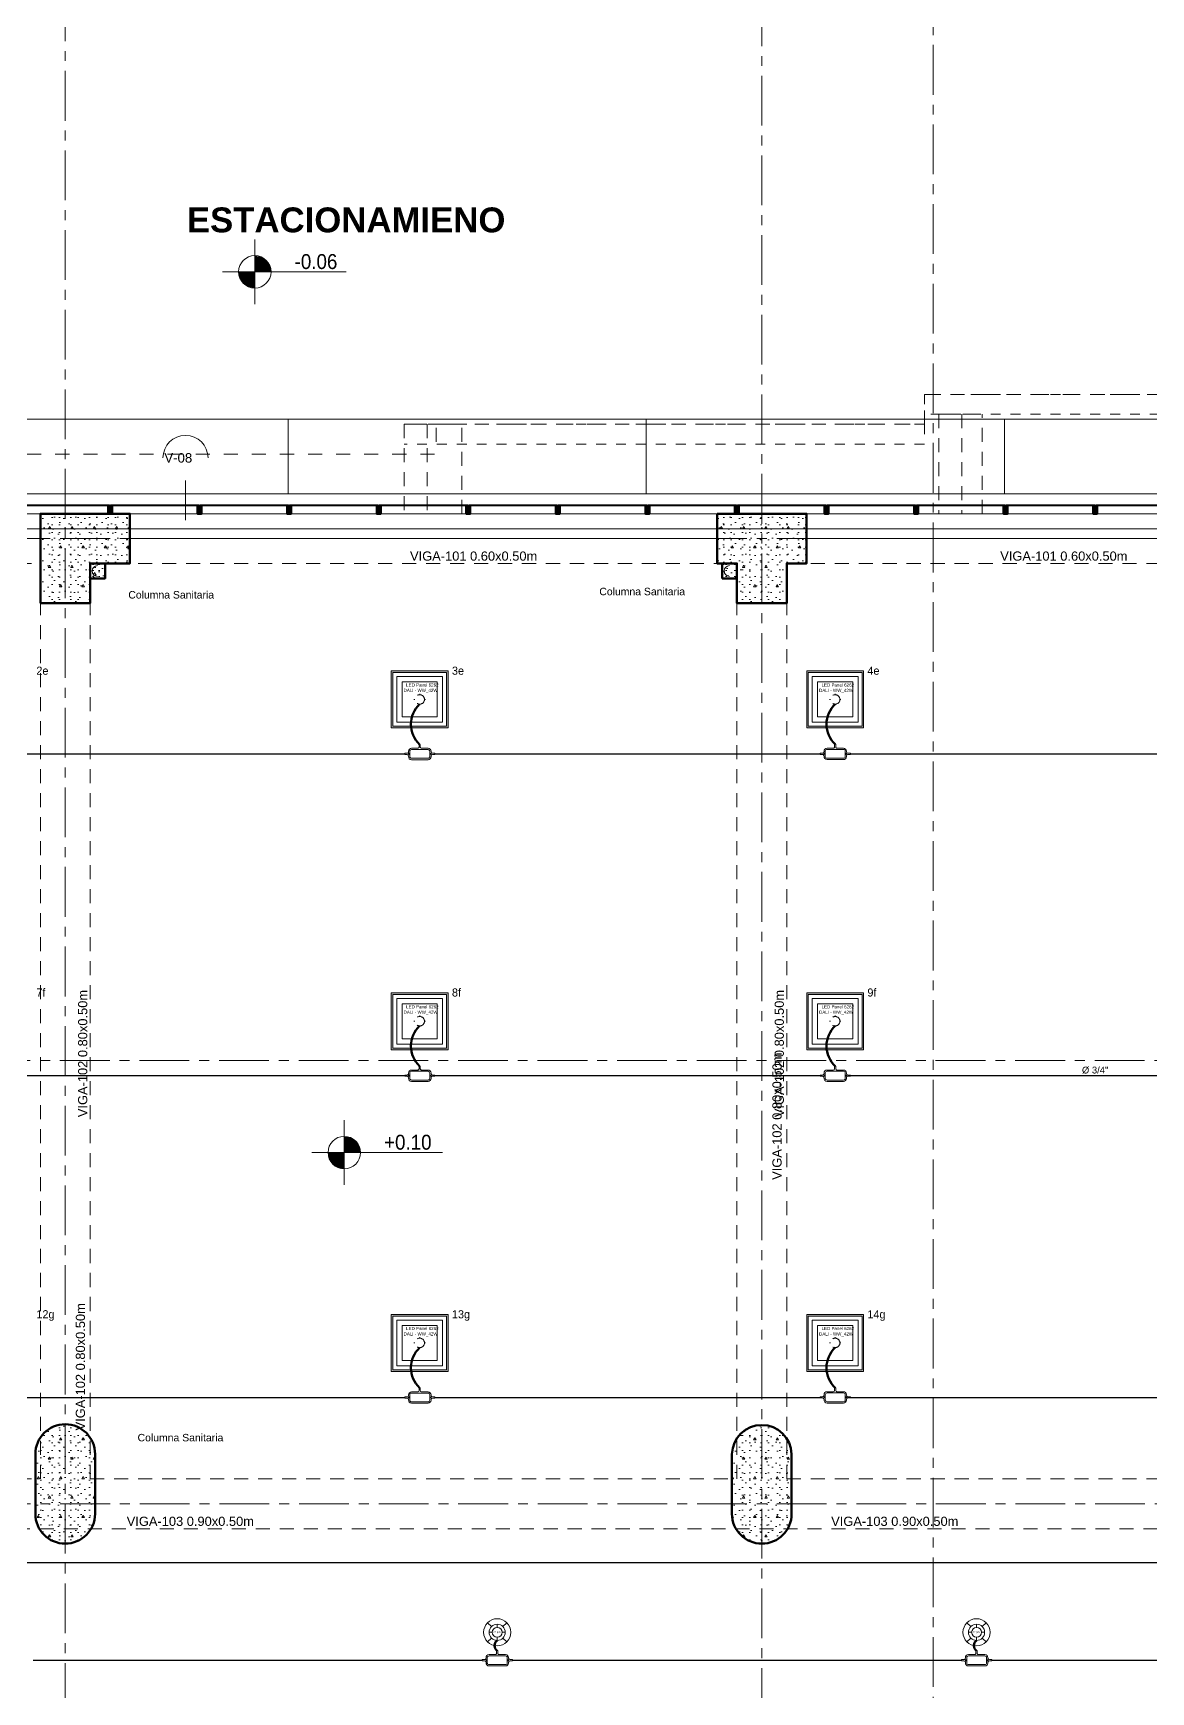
# Model space of a CAD drawing. Header units: inches. Extents: x -38 to 5698, y -33 to 92.
# Drawn here: x 30 to 41.23, y 28.06 to 44.73 of the extents above; entities that cross this region are included whole.
import ezdxf
from ezdxf.lldxf.tags import DXFTag

# ---------------------------------------------------------------- set-up
doc = ezdxf.new("R2010")
doc.units = ezdxf.units.IN
doc.header["$MEASUREMENT"] = 0
doc.set_wipeout_variables(frame=1)
for name, pattern in [('CONTINUA', [0]), ('DASHED', [0.75, 0.5, -0.25]), ('Hidden Line', [0.195611, 0.141111, -0.0545]), ('HIDDEN2', [0.1875, 0.125, -0.0625]), ('Línea Oculta', [0.195611, 0.141111, -0.0545]), ('Punto & Raya', [0.65, 0.5, -0.075, 0, -0.075]), ('Rayas', [0.282222, 0.141111, -0.141111]), ('super', [0.125, 0.075, -0.05]), ('Wipeout_Contour', [1, 0, -1])]:
    doc.linetypes.add(name, pattern=pattern)
for name, color, linetype, lineweight in [('00_IE_Luminarias', 6, 'Continuous', 30), ('01 IE LUM LED EMP DN570B', 3, 'Continuous', 13), ('ALUMBRADO_CONDUIT', 30, 'CONDUIT1', 30), ('Bancas', 1, 'Continuous', 13), ('CABLEADO EXT.', 3, 'PVCSUBT', 30), ('Luminaria', 9, 'Continuous', 9), ('Luminarias', 5, 'Continuous', 20), ('Simb_Alumbrado', 140, 'CONTINUA', 30)]:
    doc.layers.add(name, color=color, linetype=linetype, lineweight=lineweight)
for name, color, linetype in [('02 _ ARQ _ ALB _ Ejes Generales', 7, 'Continuous'), ('02 _ ARQ _ ZON _ Espacio.3D', 7, 'Continuous'), ('08 _ STR _ EXT _ 06 Columnas', 7, 'Continuous'), ('08 _ STR _ EXT _ 06 Elementos de Fachada', 7, 'Continuous'), ('08 _ STR _ EXT _ 07 Losa Aligerada', 7, 'Continuous'), ('08 _ STR _ EXT _ 08 Placas Inclinadas', 7, 'Continuous'), ('08 _ STR _ EXT _ 09 Vigas', 7, 'Continuous'), ('08 _ STR _ EXT _ Estacionamiento-Pavimento', 7, 'Continuous'), ('1TEXT', 8, 'Continuous'), ('ESQUEMAS', 7, 'Continuous'), ('Estructura - 03 LOSA', 7, 'Continuous'), ('Estructura - 04 MURO', 7, 'Continuous'), ('Estructura - Carga', 7, 'Continuous'), ('Marcador - Secciones', 251, 'Continuous'), ('MEP - HVAC', 7, 'Continuous'), ('Notas - Etiquetas', 251, 'Continuous'), ('Notas - Textos', 7, 'Continuous')]:
    doc.layers.add(name, color=color, linetype=linetype)
doc.styles.add('Arial', font='arial.ttf')
doc.styles.add('Estilo_Generado_1', font='swisseb.ttf')
doc.styles.add('Estilo_Generado_4', font='swisse.ttf')
doc.styles.add('{18b73a54-fa43-428c-adcb-c1c7bbdf2c84}', font='Simplex.shx')
tags = doc.linetypes.add('CONDUIT1', pattern='A,1,-0.19772,["con",{18b73a54-fa43-428c-adcb-c1c7bbdf2c84},S=0.2,R=0,X=0,Y=-0.065594],-0.593642', length=1.791362).pattern_tags.tags
tags[6] = DXFTag(74, 10)
tags = doc.linetypes.add('PVCSUBT', pattern='A,0.6,-0.3,0.6,-0.075691,["PVC",Standard,S=0.2,R=0,X=0,Y=-0.093724],-0.621005', length=2.196696).pattern_tags.tags
tags[10] = DXFTag(74, 10)
pattern_1 = [(0, (0, 0), (0, 0.3897114), [0.024375, -0.200625]), (0, (0.1125, 0.19486), (0, 0.3897114), [0.024375, -0.200625]), (60, (0, 0), (-0.3375, 0.1948557), [0.024375, -0.200625]), (60, (0.225, 0), (-0.3375, 0.1948557), [0.024375, -0.200625]), (120, (0.02437, 0), (0.3375, 0.1948557), [0.024375, -0.200625]), (120, (0.24938, 0), (0.3375, 0.1948557), [0.024375, -0.200625]), (0, (0, 0.0375), (0, 0.075), [0, -0.075, 0, -0.1125]), (45, (0.0375, 0.0375), (-0.05303301, 0.05303301), [0, -0.05625, 0, -0.09375])]
pattern_2 = [(0, (0, 0), (0, 0.3117692), [0.03, -0.15]), (0, (0.09, 0.1559), (0, 0.3117692), [0.03, -0.15]), (60, (0, 0), (-0.27, 0.1558846), [0.03, -0.15]), (60, (0.18, 0), (-0.27, 0.1558846), [0.03, -0.15]), (120, (0.03, 0), (0.27, 0.1558846), [0.03, -0.15]), (120, (0.21, 0), (0.27, 0.1558846), [0.03, -0.15]), (0, (0, 0.03), (0, 0.06), [0, -0.06, 0, -0.09]), (45, (0.03, 0.03), (-0.04242641, 0.04242641), [0, -0.045, 0, -0.075])]

# ---------------------------------------------------------------- blocks, each defined once
blk = doc.blocks.new('*U268')
at = {"layer": 'Luminarias', "linetype": 'DASHED', "lineweight": 0, "ltscale": 0.05}
blk.add_lwpolyline([(0, -0.005), (0, 0.005)], dxfattribs=at)
blk = doc.blocks.new('*U269')
at = {"color": 0, "linetype": 'ByBlock', "lineweight": -2, "transparency": 16777216}
for p, rotation in [((-0.055, 0), 90), ((0.055, 0), 270), ((0, -0.055), 180)]:
    blk.add_blockref('*U268', p, dxfattribs=dict(at, rotation=rotation))
blk.add_blockref('*U268', (0, 0.055), dxfattribs=at)
blk = doc.blocks.new('PANEL CUADRAD 60X60 AD')
at = {"layer": 'Luminarias'}
h = blk.add_hatch(dxfattribs=at)
h.set_pattern_fill('DOTS', color=6, scale=0.0015)
h.set_pattern_definition([(0, (-2127.458864, -786.8599919), (0.001190625, 0.00238125), [0, -0.00238125])])
h.paths.add_polyline_path([(-0.3, 0.3), (-0.3, -0.3), (0.3, -0.3), (0.3, 0.3)])
h.paths.add_polyline_path([(0.283, 0.283), (0.283, -0.283), (-0.283, -0.283), (-0.283, 0.283)], flags=16)
h.paths.add_polyline_path([(0.241, 0.241), (0.241, -0.241), (-0.241, -0.241), (-0.241, 0.241)], flags=0)
h.paths.add_polyline_path([(0.185, 0.185), (0.185, -0.185), (-0.185, -0.185), (-0.185, 0.185)], flags=0)
h.paths.add_polyline_path([(0.05, 0, -1), (-0.05, 0, -1)], flags=0)
h.paths.add_polyline_path([(-0.181, 0.059), (0.212, 0.059), (0.212, 0.186), (-0.181, 0.186)], flags=8)
at = {"layer": 'Luminarias', "color": 6, "lineweight": 0}
for points in [[(-0.3, 0.3), (0.3, 0.3), (0.3, -0.3), (-0.3, -0.3)], [(-0.283, -0.283), (0.283, -0.283), (0.283, 0.283), (-0.283, 0.283)], [(-0.241, -0.241), (0.241, -0.241), (0.241, 0.241), (-0.241, 0.241)], [(-0.185, -0.185), (0.185, -0.185), (0.185, 0.185), (-0.185, 0.185)]]:
    blk.add_lwpolyline(points, close=True, dxfattribs=at)
at = {"layer": 'Luminarias', "color": 6}
blk.add_lwpolyline([(-0.3, 0.3), (0.3, 0.3), (0.3, -0.3), (-0.3, -0.3)], close=True, dxfattribs=at)
at = {"layer": 'Luminarias', "color": 6, "linetype": 'DASHED', "lineweight": 0, "ltscale": 0.01}
blk.add_circle((0, 0), 0.05, dxfattribs=at)
at = {"color": 6}
blk.add_blockref('*U269', (0, 0), dxfattribs=at)
at = {"layer": 'Luminarias', "color": 6, "insert": (-0.169, 0.169), "char_height": 0.034, "width": 0.45681, "attachment_point": 1}
blk.add_mtext('  LED Panel 6262 DALI - WW_42W {\\Ftxt|c0;\\C4;\\P} ', dxfattribs=at)
blk = doc.blocks.new('LUMINARIA 2')
at = {"layer": '01 IE LUM LED EMP DN570B'}
for p, q in [((-0.094, 0.094), (-0.159, 0.158)), ((0.094, 0.094), (0.159, 0.158)), ((-0.094, -0.094), (-0.159, -0.158)), ((0.094, -0.094), (0.159, -0.158))]:
    blk.add_line(p, q, dxfattribs=at)
at = {"layer": '01 IE LUM LED EMP DN570B', "ltscale": 0.4}
for p, q in [((-0.081, 0), (-0.133, 0)), ((0, 0.081), (0, 0.133)), ((0.081, 0), (0.133, 0)), ((0, -0.081), (0, -0.133))]:
    blk.add_line(p, q, dxfattribs=at)
at = {"layer": '01 IE LUM LED EMP DN570B'}
for radius in [0.224, 0.133]:
    blk.add_circle((0, 0), radius, dxfattribs=at)
at = {"layer": '01 IE LUM LED EMP DN570B', "ltscale": 0.4}
blk.add_circle((0, 0), 0.0813, dxfattribs=at)
at = {"layer": '01 IE LUM LED EMP DN570B', "color": 8, "linetype": 'ByBlock', "lineweight": 80, "insert": (-0.065, 0.016), "char_height": 0.03, "width": 0.17858, "attachment_point": 1}
blk.add_mtext('{\\C3;22.5W}', dxfattribs=at)
blk = doc.blocks.new('oval t')
at = {"layer": 'Simb_Alumbrado', "lineweight": 13}
blk.add_lwpolyline([(0.014, 0.01, -0.414214), (0.004, 0.02), (0.004, 0.042), (-0.006, 0.042), (-0.006, 0.02, -0.414214), (-0.016, 0.01), (-0.066, 0.01, 0.414214), (-0.09, -0.014), (-0.09, -0.018, -0.414214), (-0.102, -0.03), (-0.121, -0.03), (-0.121, -0.04), (-0.102, -0.04, -0.451917), (-0.09, -0.054, 0.451917), (-0.066, -0.081), (0.066, -0.081, 0.414214), (0.09, -0.057), (0.09, -0.051, -0.398753), (0.102, -0.04), (0.121, -0.04), (0.121, -0.03), (0.102, -0.03, -0.368669), (0.09, -0.018), (0.09, -0.014, 0.414214), (0.066, 0.01), (0.014, 0.01)], format="xyb", dxfattribs=at)
blk.add_lwpolyline([(-0.066, 0), (0.066, 0, -0.414214), (0.08, -0.014), (0.08, -0.057, -0.414214), (0.066, -0.07), (-0.066, -0.07, -0.414214), (-0.08, -0.057), (-0.08, -0.014, -0.414214)], format="xyb", close=True, dxfattribs=at)
for points in [[(-0.091, -0.035), (-0.083, -0.035)], [(-0.087, -0.031), (-0.087, -0.039)], [(0.084, -0.035), (0.092, -0.035)], [(0.088, -0.031), (0.088, -0.039)]]:
    blk.add_lwpolyline(points, dxfattribs=at)
for centre in [(-0.087, -0.035), (0.088, -0.035)]:
    blk.add_circle(centre, 0.00419, dxfattribs=at)

msp = doc.modelspace()

# ---------------------------------------------------------------- hatches: boundary and pattern name
at = {"linetype": 'Continuous', "lineweight": 13, "true_color": 0x636466}
for points in [[(32.225, 42.331), (32.387, 42.331), (32.375, 42.393), (32.34, 42.446), (32.287, 42.481), (32.225, 42.493)], [(32.225, 42.331), (32.062, 42.331), (32.075, 42.269), (32.11, 42.216), (32.163, 42.181), (32.225, 42.168)], [(33.124, 33.48), (33.286, 33.48), (33.274, 33.543), (33.239, 33.595), (33.186, 33.631), (33.124, 33.643)], [(33.124, 33.48), (32.961, 33.48), (32.973, 33.418), (33.009, 33.366), (33.061, 33.33), (33.124, 33.318)]]:
    msp.add_hatch(color=251, dxfattribs=at).paths.add_polyline_path(points)
at = {"layer": '08 _ STR _ EXT _ 06 Columnas', "linetype": 'Continuous', "lineweight": 9}
h = msp.add_hatch(dxfattribs=at)
h.set_pattern_fill('HORMIGÓN_EN_MASA_0002', style=0, pattern_type=2)
h.set_pattern_definition(pattern_1)
h.paths.add_polyline_path([(30.02, 30.45), (30.02, 29.85, 0.414213), (30.32, 29.55, 0.414214), (30.62, 29.85), (30.62, 30.45, 0.414214), (30.32, 30.75, 0.414214)])
h = msp.add_hatch(dxfattribs=at)
h.set_pattern_fill('HORMIGÓN_EN_MASA_0002', style=0, pattern_type=2)
h.set_pattern_definition(pattern_1)
h.paths.add_polyline_path([(37.02, 30.45), (37.02, 29.85, 0.414213), (37.32, 29.55, 0.414214), (37.62, 29.85), (37.62, 30.45, 0.414214), (37.32, 30.75, 0.414214)])
at = {"layer": 'Estructura - 03 LOSA', "linetype": 'Continuous', "lineweight": 13}
h = msp.add_hatch(dxfattribs=at)
h.set_pattern_fill('CEMENTO_PULIDO_Y_BRUÑADO_FA', color=251, style=0, pattern_type=2)
h.set_pattern_definition([(360, (3.7574, 18.3027), (0, 2.53199), []), (90, (3.7574, 18.3027), (-3.6, 0), [])])
h.paths.add_polyline_path([(2.17, 26.05), (8.821, 26.05), (8.822, 29.453), (8.822, 30.7), (8.25, 30.7), (8.25, 33.82), (9.07, 33.82), (9.07, 39.9), (23.57, 39.9), (51.57, 39.9), (51.57, 23.382), (52.92, 23.382), (52.92, 40.85), (9.07, 40.85), (2.17, 40.85)])
at = {"layer": 'Estructura - Carga', "linetype": 'Continuous', "lineweight": 13}
h = msp.add_hatch(dxfattribs=at)
h.set_pattern_fill('HORMIGÓN_ARMADO_0002', color=251, style=0, pattern_type=2)
h.set_pattern_definition(pattern_2)
h.paths.add_polyline_path([(30.57, 39.25), (30.72, 39.25), (30.72, 39.4), (30.57, 39.4)])
h = msp.add_hatch(dxfattribs=at)
h.set_pattern_fill('HORMIGÓN_ARMADO_0002', color=251, style=0, pattern_type=2)
h.set_pattern_definition(pattern_2)
h.paths.add_polyline_path([(36.92, 39.25), (37.07, 39.25), (37.07, 39.4), (36.92, 39.4)])

# ---------------------------------------------------------------- linework, layer by layer
at = {"color": 251, "linetype": 'Continuous', "lineweight": 13, "true_color": 0x636466}
for p, q in [((32.225, 42.006), (32.225, 42.656)), ((31.9, 42.331), (33.142, 42.331)), ((33.124, 33.155), (33.124, 33.805)), ((32.799, 33.48), (34.11, 33.48))]:
    msp.add_line(p, q, dxfattribs=at)
at = {"color": 144, "linetype": 'Continuous', "lineweight": 13}
msp.add_lwpolyline([(30.02, 29.85, 1), (30.62, 29.85), (30.62, 30.45, 1), (30.02, 30.45)], format="xyb", close=True, dxfattribs=at)
at = {"color": 251, "linetype": 'Continuous', "lineweight": 13, "true_color": 0x636466}
for centre in [(32.225, 42.331), (33.124, 33.48)]:
    msp.add_circle(centre, 0.163, dxfattribs=at)
at = {"layer": '02 _ ARQ _ ALB _ Ejes Generales', "color": 251, "linetype": 'Punto & Raya', "lineweight": 13}
msp.add_line((55.57, 29.95), (4.845, 29.95), dxfattribs=at)
at = {"layer": '02 _ ARQ _ ZON _ Espacio.3D', "color": 254, "linetype": 'Continuous', "lineweight": 0, "flags": 128}
msp.add_lwpolyline([(43.67, 39.65), (37.77, 39.65), (37.77, 39.4), (37.57, 39.4), (37.57, 39), (37.07, 39), (37.07, 39.4), (36.87, 39.4), (36.87, 39.65), (30.97, 39.65), (30.97, 39.4), (30.57, 39.4), (30.57, 39), (30.07, 39), (30.07, 39.65), (23.57, 39.65), (23.57, 39), (23.444, 39), (23.444, 30.8), (23.57, 30.8), (23.57, 30.2), (23.97, 30.2), (23.97, 29.7), (9.07, 29.7)], dxfattribs=at)
at = {"layer": '08 _ STR _ EXT _ 06 Columnas', "color": 7, "linetype": 'Continuous', "lineweight": 60, "flags": 128}
for points in [[(30.02, 30.45), (30.02, 29.85, 1), (30.62, 29.85), (30.62, 30.45, 1), (30.02, 30.45, 0.414214)], [(37.02, 30.45), (37.02, 29.85, 1), (37.62, 29.85), (37.62, 30.45, 0.973334), (37.02, 30.45, 0.414214)]]:
    msp.add_lwpolyline(points, format="xyb", dxfattribs=at)
at = {"layer": '08 _ STR _ EXT _ 07 Losa Aligerada', "color": 254, "linetype": 'Rayas', "lineweight": 18, "flags": 128}
msp.add_lwpolyline([(8.17, 27.939), (7.67, 27.939), (7.67, 5.8), (25.235, 5.8), (25.235, 7.2), (30.431, 7.2), (30.431, 6), (37.07, 6), (37.07, 3.375), (44.57, 3.375), (44.57, 6.05), (52.32, 6.05), (52.32, 15), (51.57, 15), (51.57, 18.1), (51.57, 18.1), (51.57, 20.35), (46.67, 20.35), (46.67, 22.35), (46.67, 22.6), (46.67, 24.5), (46.67, 24.75), (46.67, 26.75), (51.57, 26.75), (51.57, 29.7), (51.57, 29.7), (51.57, 35.2), (52.52, 35.2), (52.52, 41.1), (38.955, 41.1), (38.955, 40.8), (34.048, 40.8), (34.048, 40.5), (23.37, 40.5), (23.37, 43.874), (16.27, 43.874), (16.27, 39.9), (11.12, 39.9), (11.12, 40.95), (8.02, 40.95), (8.02, 37.7), (9.07, 37.7), (9.07, 33.9), (8.17, 33.9)], close=True, dxfattribs=at)
at = {"layer": '08 _ STR _ EXT _ 07 Losa Aligerada', "color": 254, "linetype": 'Continuous', "lineweight": 18, "flags": 128}
msp.add_lwpolyline([(51.57, 39.9), (9.07, 39.9), (9.07, 33.82), (8.25, 33.82), (8.25, 30.7), (9.07, 30.7), (9.07, 17.4)], dxfattribs=at)
at = {"layer": '08 _ STR _ EXT _ 08 Placas Inclinadas', "color": 251, "linetype": 'Línea Oculta', "lineweight": 13, "flags": 128}
for points in [[(39.1, 40.9), (39.533, 40.9)], [(33.727, 40.8), (34.305, 40.8)]]:
    msp.add_lwpolyline(points, dxfattribs=at)
at = {"layer": '08 _ STR _ EXT _ 09 Vigas', "color": 251, "linetype": 'super', "lineweight": 13}
for p, q in [((52.52, 41.1), (38.955, 41.1)), ((38.955, 41.1), (38.955, 40.9)), ((52.32, 40.9), (38.955, 40.9)), ((38.955, 40.8), (33.727, 40.8)), ((33.727, 40.8), (33.727, 40.6)), ((38.955, 40.8), (38.955, 40.6)), ((38.955, 40.6), (33.727, 40.6))]:
    msp.add_line(p, q, dxfattribs=at)
at = {"layer": '08 _ STR _ EXT _ 09 Vigas', "color": 251, "linetype": 'Hidden Line', "lineweight": 13}
for p, q in [((23.57, 39.4), (30.07, 39.4)), ((30.07, 30.2), (30.07, 39.4)), ((30.57, 39.4), (37.07, 39.4)), ((30.57, 30.2), (30.57, 39.4)), ((37.07, 30.2), (37.07, 39.4)), ((37.57, 39.4), (44.07, 39.4)), ((37.57, 30.2), (37.57, 39.4)), ((23.57, 30.2), (30.07, 30.2)), ((30.57, 30.2), (37.07, 30.2)), ((37.57, 30.2), (44.07, 30.2)), ((9.57, 29.7), (51.07, 29.7))]:
    msp.add_line(p, q, dxfattribs=at)
at = {"layer": '08 _ STR _ EXT _ Estacionamiento-Pavimento', "color": 7, "linetype": 'Continuous', "lineweight": 18, "flags": 128}
msp.add_lwpolyline([(9.07, 40.85), (52.92, 40.85), (52.92, 1.5), (69.77, 1.5), (69.77, 46.784), (56.22, 46.937), (56.22, 50.85), (9.07, 50.85)], close=True, dxfattribs=at)
at = {"layer": 'ALUMBRADO_CONDUIT', "color": 30, "lineweight": 30, "ltscale": 0.4, "true_color": 0xf26722}
for p, q in [((29.86, 37.486), (33.731, 37.486)), ((34.035, 37.486), (37.906, 37.486)), ((38.211, 37.487), (42.082, 37.487)), ((29.86, 34.253), (33.731, 34.253)), ((34.035, 34.253), (37.906, 34.253)), ((38.211, 34.253), (42.082, 34.253)), ((29.86, 31.019), (33.731, 31.019)), ((34.035, 31.019), (37.906, 31.019)), ((38.211, 31.02), (42.082, 31.02))]:
    msp.add_line(p, q, dxfattribs=at)
for points in [[(24.1, 29.36), (42.707, 29.36)], [(29.998, 28.378), (34.51, 28.378)], [(34.814, 28.378), (39.327, 28.378)], [(39.631, 28.378), (43.862, 28.378)]]:
    msp.add_lwpolyline(points, dxfattribs=at)
at = {"layer": 'CABLEADO EXT.', "color": 3, "lineweight": 80}
for centre, radius, start, end in [((34.071, 37.784), 0.277, 133.1507, 226.8493), ((38.247, 37.785), 0.277, 133.1507, 226.8493), ((34.071, 34.551), 0.277, 133.1507, 226.8493), ((38.247, 34.551), 0.277, 133.1507, 226.8493), ((34.071, 31.317), 0.277, 133.1507, 226.8493), ((38.247, 31.318), 0.277, 133.1507, 226.8493), ((34.699, 28.526), 0.0641, 126.0183, 233.9817), ((39.516, 28.526), 0.0641, 126.0183, 233.9817)]:
    msp.add_arc(centre, radius, start, end, dxfattribs=at)
at = {"layer": 'Estructura - 03 LOSA', "color": 7, "linetype": 'Continuous', "lineweight": 18, "flags": 128}
msp.add_lwpolyline([(52.92, 40.85), (2.17, 40.85)], dxfattribs=at)
at = {"layer": 'Estructura - Carga', "color": 7, "linetype": 'Continuous', "lineweight": 80, "flags": 128}
for points in [[(30.57, 39.25), (30.72, 39.25), (30.72, 39.4), (30.57, 39.4)], [(36.92, 39.25), (37.07, 39.25), (37.07, 39.4), (36.92, 39.4)]]:
    msp.add_lwpolyline(points, close=True, dxfattribs=at)
at = {"layer": 'Marcador - Secciones', "color": 251, "linetype": 'Punto & Raya', "lineweight": 13}
msp.add_line((4.667, 34.407), (55.94, 34.407), dxfattribs=at)
at = {"layer": 'MEP - HVAC', "color": 7, "linetype": 'Continuous', "lineweight": 13, "flags": 128}
for points in [[(30.645, 39.379, 1), (30.645, 39.271)], [(36.995, 39.379, 1), (36.995, 39.271, 1)]]:
    msp.add_lwpolyline(points, format="xyb", dxfattribs=at)
at = {"layer": 'Notas - Etiquetas', "color": 144, "linetype": 'Continuous', "lineweight": 13, "flags": 128}
msp.add_lwpolyline([(31.755, 40.461, 1), (31.302, 40.461, 1)], format="xyb", dxfattribs=at)

# ---------------------------------------------------------------- block references
at = {"layer": '01 IE LUM LED EMP DN570B', "xscale": 0.6105334384153049, "yscale": 0.6105334384153049, "zscale": 0.6105334384153049}
for p in [(34.661, 28.659), (39.478, 28.659)]:
    msp.add_blockref('LUMINARIA 2', p, dxfattribs=at)
at = {"layer": 'Bancas', "color": 252, "true_color": 0x939598, "xscale": 1.253906979044094, "yscale": 1.253906979044094, "zscale": 1.253906979044094}
for p in [(33.883, 37.53), (38.058, 37.531), (33.883, 34.297), (38.058, 34.297), (33.883, 31.063), (38.058, 31.064), (34.662, 28.422), (39.479, 28.422)]:
    msp.add_blockref('oval t', p, dxfattribs=at)
at = {"layer": 'Luminaria', "xscale": 0.9538673662839494, "yscale": 0.9538673662839494, "zscale": 0.9538673662839494}
for p in [(33.882, 38.034), (38.057, 38.034), (33.882, 34.8), (38.057, 34.8), (33.882, 31.567), (38.057, 31.567)]:
    msp.add_blockref('PANEL CUADRAD 60X60 AD', p, dxfattribs=at)

# ---------------------------------------------------------------- texts
at = {"color": 251, "lineweight": 13, "true_color": 0x636466, "char_height": 0.15, "attachment_point": 7, "style": 'Estilo_Generado_4'}
for s, insert in [('\\A1;{\\W0.900000x;\\pql;\\fSwis721 Ex BT|b0|i0|c0|p34;-0.06}', (32.625, 42.357)), ('\\A1;{\\W0.900000x;\\pql;\\fSwis721 Ex BT|b0|i0|c0|p34;+0.10}', (33.524, 33.507))]:
    msp.add_mtext(s, dxfattribs=dict(at, insert=insert))
at = {"layer": '00_IE_Luminarias', "color": 6, "linetype": 'HIDDEN2'}
for s, p in [('2e', (30.03, 38.282, -7756.38)), ('3e', (34.206, 38.282, -7756.38)), ('4e', (38.381, 38.282, -7756.38)), ('7f', (30.03, 35.048, -7756.38)), ('8f', (34.206, 35.048, -7756.38)), ('9f', (38.381, 35.048, -7756.38)), ('12g', (30.03, 31.814, -7756.38)), ('13g', (34.206, 31.814, -7756.38)), ('14g', (38.381, 31.814, -7756.38))]:
    msp.add_text(s, height=0.0817, dxfattribs=at).set_placement(p)
at = {"layer": '1TEXT', "color": 50, "linetype": 'Continuous', "style": 'Arial'}
msp.add_text('%%C 3/4"', height=0.0679, rotation=0, dxfattribs=at).set_placement((40.537, 34.275))
at = {"layer": 'Notas - Etiquetas', "color": 8, "lineweight": 35, "insert": (31.316, 40.509), "char_height": 0.095, "attachment_point": 1, "style": 'Estilo_Generado_4'}
msp.add_mtext('\\A1;{\\pqj;\\pt0,46;\\fSwis721 Ex BT|b0|i0|c0|p34;V-08\\fSwis721 Ex BT|b0|i0|c0|p34;\\A1{\\H.66x;\\S^  ;}\\fSwis721 Ex BT|b0|i0|c0|p34;\\fSwis721 Ex BT|b0|i0|c0|p34;\\A1{\\H.66x;\\S^  ;}\\fSwis721 Ex BT|b0|i0|c0|p34; \\fSwis721 Ex BT|b0|i0|c0|p34;\\fSwis721 Ex BT|b0|i0|c0|p34;\\fSwis721 Ex BT|b0|i0|c0|p34;\\fSwis721 Ex BT|b0|i0|c0|p34;\\fSwis721 Ex BT|b0|i0|c0|p34;\\fSwis721 Ex BT|b0|i0|c0|p34;\\fSwis721 Ex BT|b0|i0|c0|p34;\\fSwis721 Ex BT|b0|i0|c0|p34;\\fSwis721 Ex BT|b0|i0|c0|p34;\\fSwis721 Ex BT|b0|i0|c0|p34;\\fSwis721 Ex BT|b0|i0|c0|p34;\\fSwis721 Ex BT|b0|i0|c0|p34;\\fSwis721 Ex BT|b0|i0|c0|p34;\\fSwis721 Ex BT|b0|i0|c0|p34;\\fSwis721 Ex BT|b0|i0|c0|p34;\\fSwis721 Ex BT|b0|i0|c0|p34;\\fSwis721 Ex BT|b0|i0|c0|p34;\\fSwis721 Ex BT|b0|i0|c0|p34;\\fSwis721 Ex BT|b0|i0|c0|p34;\\fSwis721 Ex BT|b0|i0|c0|p34;\\fSwis721 Ex BT|b0|i0|c0|p34;\\fSwis721 Ex BT|b0|i0|c0|p34;\\fSwis721 Ex BT|b0|i0|c0|p34;\\fSwis721 Ex BT|b0|i0|c0|p34;\\fSwis721 Ex BT|b0|i0|c0|p34;\\fSwis721 Ex BT|b0|i0|c0|p34;\\fSwis721 Ex BT|b0|i0|c0|p34;\\fSwis721 Ex BT|b0|i0|c0|p34;\\fSwis721 Ex BT|b0|i0|c0|p34;\\fSwis721 Ex BT|b0|i0|c0|p34;\\fSwis721 Ex BT|b0|i0|c0|p34;\\fSwis721 Ex BT|b0|i0|c0|p34;\\fSwis721 Ex BT|b0|i0|c0|p34;\\fSwis721 Ex BT|b0|i0|c0|p34;\\fSwis721 Ex BT|b0|i0|c0|p34;\\fSwis721 Ex BT|b0|i0|c0|p34;\\fSwis721 Ex BT|b0|i0|c0|p34;\\fSwis721 Ex BT|b0|i0|c0|p34;\\fSwis721 Ex BT|b0|i0|c0|p34;\\fSwis721 Ex BT|b0|i0|c0|p34;\\fSwis721 Ex BT|b0|i0|c0|p34;\\fSwis721 Ex BT|b0|i0|c0|p34;\\fSwis721 Ex BT|b0|i0|c0|p34;}', dxfattribs=at)
at = {"layer": 'Notas - Etiquetas', "color": 8, "linetype": 'Continuous', "lineweight": 13, "char_height": 0.0925, "attachment_point": 7, "style": 'Estilo_Generado_4'}
for s, insert in [('\\A1;{\\pql;\\fSwis721 Ex BT|b0|i0|c0|p34;VIGA-101\\fSwis721 Ex BT|b0|i0|c0|p34; \\fSwis721 Ex BT|b0|i0|c0|p34;0.60\\fSwis721 Ex BT|b0|i0|c0|p34;x\\fSwis721 Ex BT|b0|i0|c0|p34;0.50\\fSwis721 Ex BT|b0|i0|c0|p34;m}', (33.785, 39.427)), ('\\A1;{\\pql;\\fSwis721 Ex BT|b0|i0|c0|p34;VIGA-101\\fSwis721 Ex BT|b0|i0|c0|p34; \\fSwis721 Ex BT|b0|i0|c0|p34;0.60\\fSwis721 Ex BT|b0|i0|c0|p34;x\\fSwis721 Ex BT|b0|i0|c0|p34;0.50\\fSwis721 Ex BT|b0|i0|c0|p34;m}', (39.716, 39.427)), ('\\A1;{\\pql;\\fSwis721 Ex BT|b0|i0|c0|p34;VIGA-103\\fSwis721 Ex BT|b0|i0|c0|p34; \\fSwis721 Ex BT|b0|i0|c0|p34;0.90\\fSwis721 Ex BT|b0|i0|c0|p34;x\\fSwis721 Ex BT|b0|i0|c0|p34;0.50\\fSwis721 Ex BT|b0|i0|c0|p34;m}', (30.938, 29.727)), ('\\A1;{\\pql;\\fSwis721 Ex BT|b0|i0|c0|p34;VIGA-103\\fSwis721 Ex BT|b0|i0|c0|p34; \\fSwis721 Ex BT|b0|i0|c0|p34;0.90\\fSwis721 Ex BT|b0|i0|c0|p34;x\\fSwis721 Ex BT|b0|i0|c0|p34;0.50\\fSwis721 Ex BT|b0|i0|c0|p34;m}', (38.017, 29.727))]:
    msp.add_mtext(s, dxfattribs=dict(at, insert=insert))
at = {"layer": 'Notas - Etiquetas', "color": 8, "linetype": 'Continuous', "lineweight": 35, "char_height": 0.075, "attachment_point": 4, "style": 'Estilo_Generado_4'}
for insert in [(30.954, 39.085), (35.687, 39.118), (31.047, 30.615)]:
    msp.add_mtext('\\A1;{\\pql;\\fSwis721 Ex BT|b0|i0|c0|p34;Columna Sanitaria}', dxfattribs=dict(at, insert=insert))
at = {"layer": 'Notas - Etiquetas', "color": 8, "linetype": 'Continuous', "lineweight": 13, "char_height": 0.0925, "attachment_point": 7, "rotation": 90, "style": 'Estilo_Generado_4'}
for insert in [(30.543, 33.836), (37.543, 33.836), (37.52, 33.206), (30.52, 30.688)]:
    msp.add_mtext('\\A1;{\\pql;\\fSwis721 Ex BT|b0|i0|c0|p34;VIGA-102\\fSwis721 Ex BT|b0|i0|c0|p34; \\fSwis721 Ex BT|b0|i0|c0|p34;0.80\\fSwis721 Ex BT|b0|i0|c0|p34;x\\fSwis721 Ex BT|b0|i0|c0|p34;0.50\\fSwis721 Ex BT|b0|i0|c0|p34;m}', dxfattribs=dict(at, insert=insert))
at = {"layer": 'Notas - Textos', "color": 251, "linetype": 'Continuous', "lineweight": 13, "insert": (33.143, 42.978), "char_height": 0.25, "attachment_point": 2, "style": 'Estilo_Generado_1'}
msp.add_mtext('\\A1;{\\pqc;\\fSwis721 Ex BT|b1|i0|c0|p34;ESTACIONAMIENO}', dxfattribs=at)

# ---------------------------------------------------------------- next in the draw order: wipeouts: each hides what was drawn before it
at = {"color": 254, "linetype": 'Wipeout_Contour', "lineweight": 0, "ltscale": 745.804662}
msp.add_wipeout([(23.57, 40.1), (23.57, 39.65), (30.07, 39.65), (30.07, 39.9), (30.97, 39.9), (30.97, 39.65), (36.87, 39.65), (36.87, 39.9), (37.77, 39.9), (37.77, 39.65), (43.67, 39.65), (43.67, 39.9), (43.781, 39.9), (43.87, 40.1)], dxfattribs=at).dxf.layer = '08 _ STR _ EXT _ 06 Elementos de Fachada'

# ---------------------------------------------------------------- next in the draw order: linework, layer by layer
at = {"color": 251, "linetype": 'Línea Oculta', "lineweight": 13, "flags": 128}
for points in [[(29.875, 39.99), (30.765, 39.99)], [(30.775, 39.99), (31.665, 39.99)], [(31.675, 39.99), (32.565, 39.99)], [(32.575, 39.99), (33.465, 39.99)], [(33.475, 39.99), (34.365, 39.99)], [(34.375, 39.99), (35.265, 39.99)], [(35.275, 39.99), (36.165, 39.99)], [(36.175, 39.99), (37.065, 39.99)], [(37.075, 39.99), (37.965, 39.99)], [(37.975, 39.99), (38.865, 39.99)], [(38.875, 39.99), (39.765, 39.99)], [(39.775, 39.99), (40.665, 39.99)], [(40.675, 39.99), (41.565, 39.99)]]:
    msp.add_lwpolyline(points, dxfattribs=at)
at = {"layer": '08 _ STR _ EXT _ 06 Elementos de Fachada', "color": 7, "linetype": 'Continuous', "lineweight": 13, "flags": 128}
for points in [[(43.87, 40.1), (23.57, 40.1)], [(23.57, 39.65), (30.07, 39.65)], [(30.97, 39.65), (36.87, 39.65)], [(37.77, 39.65), (43.67, 39.65)]]:
    msp.add_lwpolyline(points, dxfattribs=at)

# ---------------------------------------------------------------- next in the draw order: wipeouts: each hides what was drawn before it
at = {"color": 254, "linetype": 'Wipeout_Contour', "lineweight": 0, "ltscale": 628.945722}
msp.add_wipeout([(23.57, 39.65), (30.07, 39.65), (30.07, 39.9), (30.97, 39.9), (30.97, 39.65), (36.87, 39.65), (36.87, 39.9), (37.77, 39.9), (37.77, 39.65), (43.67, 39.65), (43.67, 39.9), (23.57, 39.9)], dxfattribs=at).dxf.layer = 'Estructura - 04 MURO'

# ---------------------------------------------------------------- next in the draw order: hatches: boundary and pattern name
at = {"linetype": 'Continuous', "lineweight": 13, "true_color": 0x636466}
for points in [[(30.79, 39.98), (30.75, 39.98), (30.75, 39.9), (30.79, 39.9)], [(31.69, 39.98), (31.65, 39.98), (31.65, 39.9), (31.69, 39.9)], [(32.59, 39.98), (32.55, 39.98), (32.55, 39.9), (32.59, 39.9)], [(33.49, 39.98), (33.45, 39.98), (33.45, 39.9), (33.49, 39.9)], [(34.39, 39.98), (34.35, 39.98), (34.35, 39.9), (34.39, 39.9)], [(35.29, 39.98), (35.25, 39.98), (35.25, 39.9), (35.29, 39.9)], [(36.19, 39.98), (36.15, 39.98), (36.15, 39.9), (36.19, 39.9)], [(37.09, 39.98), (37.05, 39.98), (37.05, 39.9), (37.09, 39.9)], [(37.99, 39.98), (37.95, 39.98), (37.95, 39.9), (37.99, 39.9)], [(38.89, 39.98), (38.85, 39.98), (38.85, 39.9), (38.89, 39.9)], [(39.79, 39.98), (39.75, 39.98), (39.75, 39.9), (39.79, 39.9)], [(40.69, 39.98), (40.65, 39.98), (40.65, 39.9), (40.69, 39.9)]]:
    msp.add_hatch(color=251, dxfattribs=at).paths.add_polyline_path(points)
at = {"layer": '08 _ STR _ EXT _ 06 Columnas', "linetype": 'Continuous', "lineweight": 9}
h = msp.add_hatch(dxfattribs=at)
h.set_pattern_fill('HORMIGÓN_EN_MASA_0002', style=0, pattern_type=2)
h.set_pattern_definition(pattern_1)
h.paths.add_polyline_path([(30.07, 39), (30.57, 39), (30.57, 39.4), (30.97, 39.4), (30.97, 39.9), (30.07, 39.9)])
h = msp.add_hatch(dxfattribs=at)
h.set_pattern_fill('HORMIGÓN_EN_MASA_0002', style=0, pattern_type=2)
h.set_pattern_definition(pattern_1)
h.paths.add_polyline_path([(36.87, 39.9), (36.87, 39.4), (37.07, 39.4), (37.07, 39), (37.57, 39), (37.57, 39.4), (37.77, 39.4), (37.77, 39.9)])

# ---------------------------------------------------------------- next in the draw order: linework, layer by layer
at = {"color": 251, "linetype": 'Línea Oculta', "lineweight": 13, "flags": 128}
for points in [[(23.55, 39.98), (43.69, 39.98)], [(23.55, 39.9), (43.69, 39.9)], [(30.765, 39.99), (30.765, 39.98)], [(30.775, 39.99), (30.775, 39.98)], [(31.665, 39.99), (31.665, 39.98)], [(31.675, 39.99), (31.675, 39.98)], [(32.565, 39.99), (32.565, 39.98)], [(32.575, 39.99), (32.575, 39.98)], [(33.465, 39.99), (33.465, 39.98)], [(33.475, 39.99), (33.475, 39.98)], [(34.365, 39.99), (34.365, 39.98)], [(34.375, 39.99), (34.375, 39.98)], [(35.265, 39.99), (35.265, 39.98)], [(35.275, 39.99), (35.275, 39.98)], [(36.165, 39.99), (36.165, 39.98)], [(36.175, 39.99), (36.175, 39.98)], [(37.065, 39.99), (37.065, 39.98)], [(37.075, 39.99), (37.075, 39.98)], [(37.965, 39.99), (37.965, 39.98)], [(37.975, 39.99), (37.975, 39.98)], [(38.865, 39.99), (38.865, 39.98)], [(38.875, 39.99), (38.875, 39.98)], [(39.765, 39.99), (39.765, 39.98)], [(39.775, 39.99), (39.775, 39.98)], [(40.665, 39.99), (40.665, 39.98)], [(40.675, 39.99), (40.675, 39.98)]]:
    msp.add_lwpolyline(points, dxfattribs=at)
at = {"color": 7, "linetype": 'Continuous', "lineweight": 13, "flags": 128}
for points in [[(29.875, 39.99), (29.875, 39.98), (30.765, 39.98), (30.765, 39.99)], [(30.775, 39.99), (30.775, 39.98), (31.665, 39.98), (31.665, 39.99)], [(31.675, 39.99), (31.675, 39.98), (32.565, 39.98), (32.565, 39.99)], [(32.575, 39.99), (32.575, 39.98), (33.465, 39.98), (33.465, 39.99)], [(33.475, 39.99), (33.475, 39.98), (34.365, 39.98), (34.365, 39.99)], [(34.375, 39.99), (34.375, 39.98), (35.265, 39.98), (35.265, 39.99)], [(35.275, 39.99), (35.275, 39.98), (36.165, 39.98), (36.165, 39.99)], [(36.175, 39.99), (36.175, 39.98), (37.065, 39.98), (37.065, 39.99)], [(37.075, 39.99), (37.075, 39.98), (37.965, 39.98), (37.965, 39.99)], [(37.975, 39.99), (37.975, 39.98), (38.865, 39.98), (38.865, 39.99)], [(38.875, 39.99), (38.875, 39.98), (39.765, 39.98), (39.765, 39.99)], [(39.775, 39.99), (39.775, 39.98), (40.665, 39.98), (40.665, 39.99)], [(40.675, 39.99), (40.675, 39.98), (41.565, 39.98), (41.565, 39.99)]]:
    msp.add_lwpolyline(points, close=True, dxfattribs=at)
at = {"color": 7, "linetype": 'Continuous', "lineweight": 60, "flags": 128}
for points in [[(30.79, 39.98), (30.75, 39.98), (30.75, 39.9), (30.79, 39.9)], [(31.69, 39.98), (31.65, 39.98), (31.65, 39.9), (31.69, 39.9)], [(32.59, 39.98), (32.55, 39.98), (32.55, 39.9), (32.59, 39.9)], [(33.49, 39.98), (33.45, 39.98), (33.45, 39.9), (33.49, 39.9)], [(34.39, 39.98), (34.35, 39.98), (34.35, 39.9), (34.39, 39.9)], [(35.29, 39.98), (35.25, 39.98), (35.25, 39.9), (35.29, 39.9)], [(36.19, 39.98), (36.15, 39.98), (36.15, 39.9), (36.19, 39.9)], [(37.09, 39.98), (37.05, 39.98), (37.05, 39.9), (37.09, 39.9)], [(37.99, 39.98), (37.95, 39.98), (37.95, 39.9), (37.99, 39.9)], [(38.89, 39.98), (38.85, 39.98), (38.85, 39.9), (38.89, 39.9)], [(39.79, 39.98), (39.75, 39.98), (39.75, 39.9), (39.79, 39.9)], [(40.69, 39.98), (40.65, 39.98), (40.65, 39.9), (40.69, 39.9)]]:
    msp.add_lwpolyline(points, close=True, dxfattribs=at)
at = {"layer": '02 _ ARQ _ ALB _ Ejes Generales', "color": 251, "linetype": 'Punto & Raya', "lineweight": 13}
for p, q in [((37.32, 45.9), (37.32, 2.05)), ((30.32, 3.05), (30.32, 44.9)), ((55.57, 39.65), (4.845, 39.65))]:
    msp.add_line(p, q, dxfattribs=at)
at = {"layer": '08 _ STR _ EXT _ 06 Columnas', "color": 7, "linetype": 'Continuous', "lineweight": 80, "flags": 128}
for points in [[(30.07, 39), (30.07, 39.9), (30.97, 39.9), (30.97, 39.4), (30.57, 39.4), (30.57, 39)], [(36.87, 39.9), (37.77, 39.9), (37.77, 39.4), (37.57, 39.4), (37.57, 39), (37.07, 39), (37.07, 39.4), (36.87, 39.4)]]:
    msp.add_lwpolyline(points, close=True, dxfattribs=at)
at = {"layer": '08 _ STR _ EXT _ 08 Placas Inclinadas', "color": 251, "linetype": 'Línea Oculta', "lineweight": 13}
for p, q in [((39.331, 40.9), (39.331, 39.9)), ((33.958, 40.8), (33.958, 39.9))]:
    msp.add_line(p, q, dxfattribs=at)
at = {"layer": '08 _ STR _ EXT _ 08 Placas Inclinadas', "color": 251, "linetype": 'Línea Oculta', "lineweight": 13, "flags": 128}
for points in [[(39.1, 40.9), (39.1, 39.9)], [(39.533, 39.9), (39.533, 40.9)], [(33.727, 40.8), (33.727, 39.9)], [(34.305, 39.9), (34.305, 40.8)], [(33.727, 39.9), (34.305, 39.9)], [(39.1, 39.9), (39.533, 39.9)]]:
    msp.add_lwpolyline(points, dxfattribs=at)
at = {"layer": '08 _ STR _ EXT _ 09 Vigas', "color": 251, "linetype": 'Hidden Line', "lineweight": 13}
msp.add_line((9.07, 39.9), (51.57, 39.9), dxfattribs=at)
at = {"layer": 'ESQUEMAS', "color": 7, "linetype": 'Continuous', "lineweight": 13, "flags": 128}
msp.add_lwpolyline([(51.42, 7.35), (9.22, 7.35), (9.22, 8.15), (6.52, 8.15), (6.52, 8.9), (9.22, 8.9), (9.22, 12.275), (6.52, 12.275), (6.52, 13.025), (9.22, 13.025), (9.22, 16.4), (6.52, 16.4), (6.52, 17.15), (9.22, 17.15), (9.22, 30.953), (8.25, 30.953), (8.25, 33.82), (9.22, 33.82), (9.22, 39.75), (51.42, 39.75), (51.42, 17.95), (52.77, 17.95), (52.77, 15.15), (51.42, 15.15)], close=True, dxfattribs=at)
at = {"layer": 'Estructura - 03 LOSA', "color": 7, "linetype": 'Continuous', "lineweight": 18, "flags": 128}
msp.add_lwpolyline([(2.17, 26.05), (8.821, 26.05), (8.822, 30.7), (8.25, 30.7), (8.25, 33.82), (9.07, 33.82), (9.07, 39.9), (51.57, 39.9)], dxfattribs=at)
at = {"layer": 'Estructura - 04 MURO', "color": 7, "linetype": 'Continuous', "lineweight": 13, "flags": 128}
for points in [[(43.67, 39.9), (23.57, 39.9)], [(23.57, 39.65), (30.07, 39.65)], [(30.97, 39.65), (36.87, 39.65)], [(37.77, 39.65), (43.67, 39.65)]]:
    msp.add_lwpolyline(points, dxfattribs=at)
at = {"layer": 'Marcador - Secciones', "color": 251, "linetype": 'Punto & Raya', "lineweight": 13}
msp.add_line((39.042, 46.211), (39.042, 0.888), dxfattribs=at)
at = {"layer": 'Notas - Etiquetas', "color": 144, "linetype": 'Continuous', "lineweight": 13}
msp.add_line((31.529, 39.835), (31.529, 40.235), dxfattribs=at)

doc.saveas('drawing.dxf')
